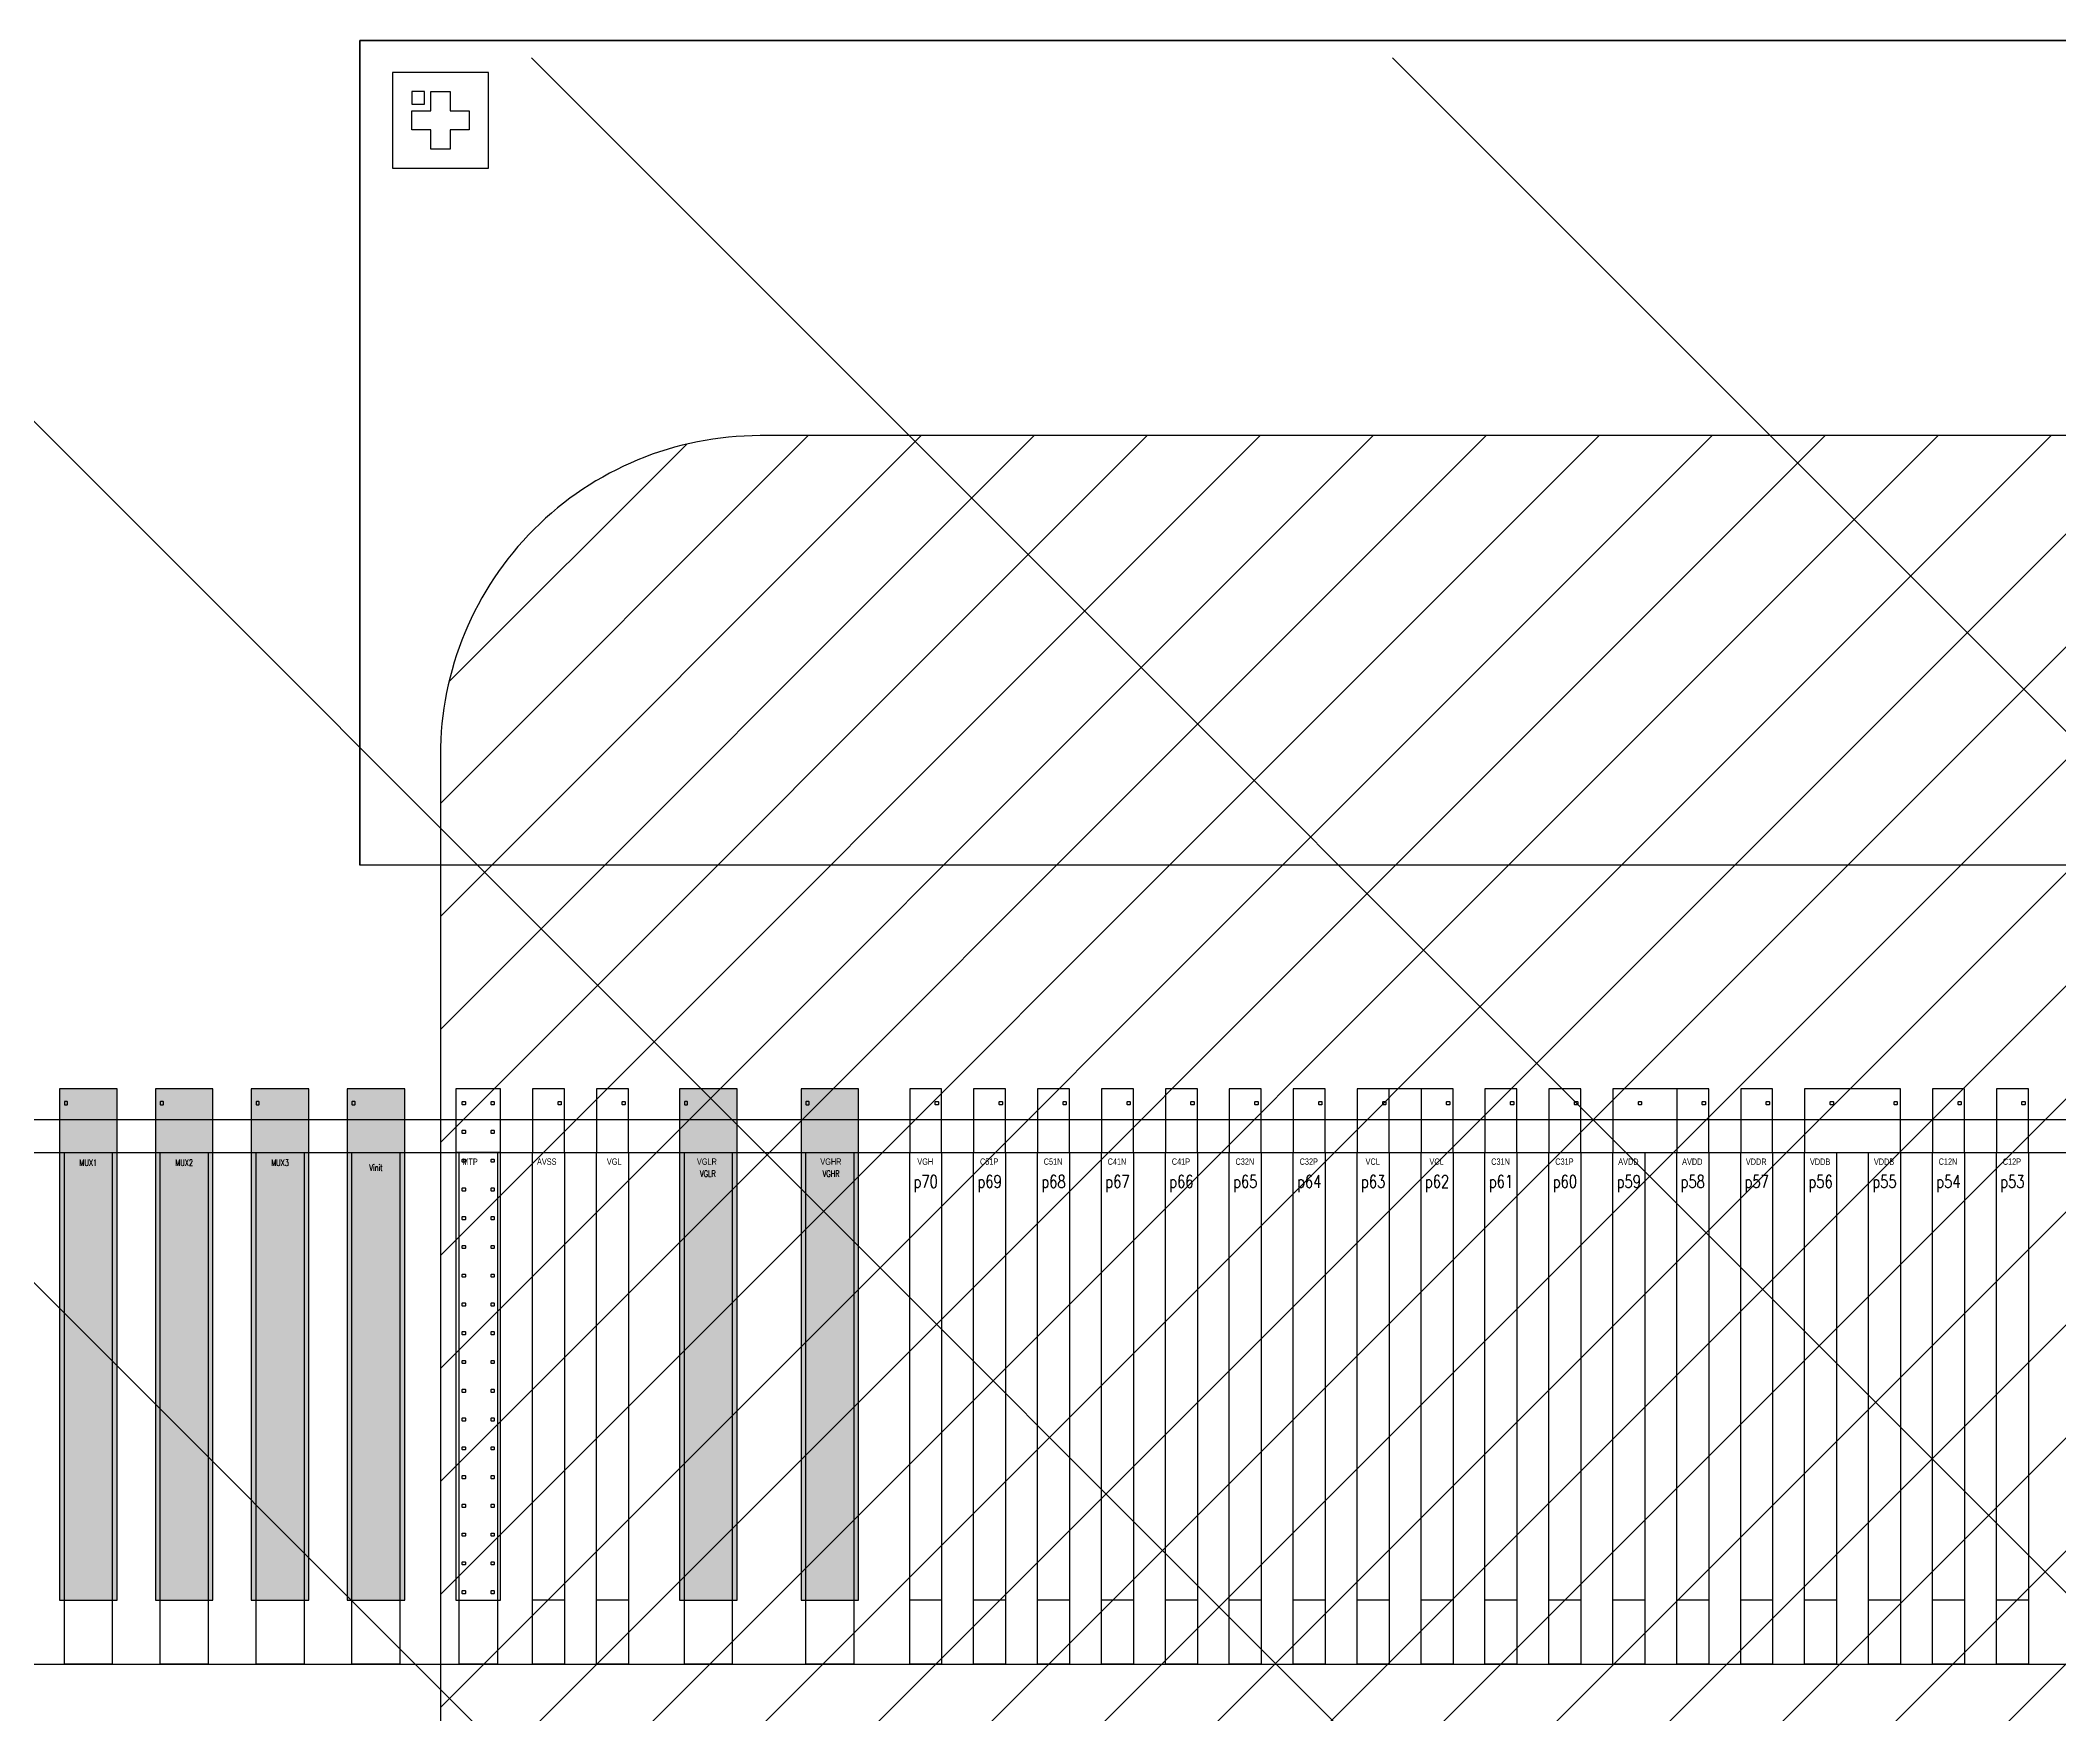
# Model space of a CAD drawing. Header units: millimetres. Extents: x 37 to 234, y -216 to -66.
# Drawn here: x 55.946 to 59.105, y -133.579 to -130.96 of the extents above; entities that cross this region are included whole.
import ezdxf

# ---------------------------------------------------------------- set-up
doc = ezdxf.new("R2010")
doc.units = ezdxf.units.MM
doc.layers.add('dim', color=1, linetype='Continuous', lineweight=9)
for name, color, linetype in [('FPC', 33, 'Continuous'), ('FRAME', 7, 'Continuous'), ('Gate1.drawing', 3, 'Continuous'), ('ILD.drawing', 4, 'Continuous'), ('Laber.drawing', 250, 'Continuous'), ('outline.drawing', 5, 'Continuous'), ('SD.drawing', 5, 'Continuous'), ('TPFPC', 2, 'Continuous')]:
    doc.layers.add(name, color=color, linetype=linetype)
doc.styles.add('W0$254', font='simplex', dxfattribs={"width": 0.75})
doc.styles.add('ZIF', font='romans.shx', dxfattribs={"width": 0.8, "bigfont": 'gbcbig.shx'})
doc.dimstyles.new('ZIF', dxfattribs={"dimtxt": 1, "dimasz": 0.3, "dimexe": 0.05, "dimexo": 0.05, "dimgap": 0.1, "dimtad": 0, "dimrnd": 0.0005, "dimzin": 9, "dimdsep": 46, "dimtxsty": 'ZIF', "dimcen": 0.5, "dimadec": 0, "dimazin": 0, "dimtfac": 1, "dimtmove": 0, "dimatfit": 0, "dimfxl": 0, "dimtolj": 1, "dimtzin": 1, "dimarcsym": 0})
pattern_1 = [(315, (-378.1987, 4999.7002), (0.67351921, 0.67351921), [])]

# ---------------------------------------------------------------- blocks, each defined once
blk = doc.blocks.new('*D352')
at = {"layer": 'Defpoints', "color": 0}
for p in [(44.9868, -133.5003), (54.1964, -133.5003), (59.1042, -157.3003)]:
    blk.add_point(p, dxfattribs=at)
at = {"layer": 'dim', "color": 0, "lineweight": -2}
for p, q in [((54.1464, -133.5003), (44.9368, -133.5003)), ((44.9868, -133.8003), (44.9868, -143.1669)), ((44.9868, -157.0003), (44.9868, -147.6336)), ((59.0542, -157.3003), (44.9368, -157.3003))]:
    blk.add_line(p, q, dxfattribs=at)
at = {"layer": 'dim', "color": 0}
for points in [[(44.9368, -133.8003), (45.0368, -133.8003), (44.9868, -133.5003)], [(44.9368, -157.0003), (45.0368, -157.0003), (44.9868, -157.3003)]]:
    blk.add_solid(points, dxfattribs=at)
at = {"layer": 'dim', "color": 0, "insert": (44.9868, -145.4003), "char_height": 0.8, "attachment_point": 5, "rotation": 90, "style": 'ZIF'}
blk.add_mtext('\\A1;23.8%%P0.5', dxfattribs=at)
blk = doc.blocks.new('ild_5')
at = {"layer": 'ILD.drawing'}
blk.add_lwpolyline([(2, -2.5), (2.5, -2), (2.5, 2), (2, 2.5), (-2, 2.5), (-2.5, 2), (-2.5, -2), (-2, -2.5), (2, -2.5)], close=True, dxfattribs=at)
blk = doc.blocks.new('pin_FPC')
at = {"layer": 'Gate1.drawing'}
blk.add_lwpolyline([(0, 0), (50, 0), (50, 700), (0, 700), (0, 0)], close=True, dxfattribs=at)
at = {"layer": 'SD.drawing'}
blk.add_lwpolyline([(0, 0), (50, 0), (50, 700), (0, 700), (0, 0)], close=True, dxfattribs=at)
at = {"row_count": 18, "column_count": 2, "row_spacing": -45, "column_spacing": 35}
blk.add_blockref('ild_5', (7.5, 777.5), dxfattribs=at)
blk = doc.blocks.new('pin_ET')
at = {"linetype": 'Continuous'}
blk.add_hatch(color=3, dxfattribs=at).paths.add_polyline_path([(0, 0), (90, 0), (90, 800), (0, 800)])
at = {"layer": 'Gate1.drawing'}
blk.add_lwpolyline([(0, 0), (90, 0), (90, 800), (0, 800), (0, 0)], close=True, dxfattribs=at)
at = {"layer": 'SD.drawing'}
blk.add_lwpolyline([(0, 0), (90, 0), (90, 800), (0, 800), (0, 0)], close=True, dxfattribs=at)
at = {"row_count": 18, "column_count": 3, "row_spacing": -45, "column_spacing": 35}
blk.add_blockref('ild_5', (10, 777.5), dxfattribs=at)
blk = doc.blocks.new('*U334')
at = {"color": 30}
blk.add_lwpolyline([(-0.025, 0.4), (0.025, 0.4), (0.025, -0.4), (-0.025, -0.4)], close=True, dxfattribs=at)
blk = doc.blocks.new('*U335')
at = {"color": 0, "linetype": 'ByBlock', "lineweight": -2}
for p in [(0, 0), (0.1, 0), (0.2, 0), (0.3, 0), (0.4, 0), (0.5, 0), (0.6, 0), (0.7, 0), (0.8, 0), (0.9, 0), (1, 0), (1.1, 0), (1.2, 0), (1.3, 0), (1.4, 0), (1.5, 0), (1.6, 0), (1.7, 0)]:
    blk.add_blockref('*U334', p, dxfattribs=at)
blk = doc.blocks.new('*U340')
at = {"color": 4}
blk.add_lwpolyline([(-0.0375, 0.4), (0.0375, 0.4), (0.0375, -0.4), (-0.0375, -0.4)], close=True, dxfattribs=at)
blk = doc.blocks.new('*U341')
at = {"color": 0, "linetype": 'ByBlock', "lineweight": -2}
for p in [(0, 0), (0.15, 0), (0.3, 0), (0.45, 0), (0.6, 0), (0.75, 0), (0.9, 0), (1.05, 0), (1.2, 0)]:
    blk.add_blockref('*U340', p, dxfattribs=at)
blk = doc.blocks.new('fht7ui')
at = {"color": 1}
blk.add_line((109.5808, -373.407), (122.3808, -373.407), dxfattribs=at)
for points in [[(111.9858, -373.407), (112.0458, -373.407), (112.0458, -374.207), (111.9858, -374.207)], [(112.1008, -373.407), (112.1508, -373.407), (112.1508, -374.207), (112.1008, -374.207)], [(112.2008, -373.407), (112.2508, -373.407), (112.2508, -374.207), (112.2008, -374.207)], [(112.3383, -373.407), (112.4133, -373.407), (112.4133, -374.207), (112.3383, -374.207)], [(112.5283, -373.407), (112.6033, -373.407), (112.6033, -374.207), (112.5283, -374.207)]]:
    blk.add_lwpolyline(points, close=True, dxfattribs=at)
at = {"layer": 'FPC', "color": 1}
blk.add_line((109.5808, -374.207), (122.3808, -374.207), dxfattribs=at)
at = {"layer": 'Gate1.drawing', "color": 1}
for points in [[(111.8108, -373.407), (111.9008, -373.407), (111.9008, -373.307), (111.8108, -373.307), (111.8108, -373.407)], [(111.9808, -373.407), (112.0508, -373.407), (112.0508, -373.307), (111.9808, -373.307), (111.9808, -373.407)], [(112.1008, -373.407), (112.1508, -373.407), (112.1508, -373.307), (112.1008, -373.307), (112.1008, -373.407)], [(112.2008, -373.407), (112.2508, -373.407), (112.2508, -373.307), (112.2008, -373.307), (112.2008, -373.407)], [(112.3308, -373.407), (112.4208, -373.407), (112.4208, -373.307), (112.3308, -373.307), (112.3308, -373.407)], [(112.5208, -373.407), (112.6108, -373.407), (112.6108, -373.307), (112.5208, -373.307), (112.5208, -373.407)], [(112.6908, -373.407), (112.7408, -373.407), (112.7408, -373.307), (112.6908, -373.307), (112.6908, -373.407)], [(112.7908, -373.407), (112.8408, -373.407), (112.8408, -373.307), (112.7908, -373.307), (112.7908, -373.407)], [(112.8908, -373.407), (112.9408, -373.407), (112.9408, -373.307), (112.8908, -373.307), (112.8908, -373.407)], [(112.9908, -373.407), (113.0408, -373.407), (113.0408, -373.307), (112.9908, -373.307), (112.9908, -373.407)], [(113.0908, -373.407), (113.1408, -373.407), (113.1408, -373.307), (113.0908, -373.307), (113.0908, -373.407)], [(113.1908, -373.407), (113.2408, -373.407), (113.2408, -373.307), (113.1908, -373.307), (113.1908, -373.407)], [(113.2908, -373.407), (113.3408, -373.407), (113.3408, -373.307), (113.2908, -373.307), (113.2908, -373.407)], [(113.3908, -373.407), (113.4408, -373.407), (113.4408, -373.307), (113.3908, -373.307), (113.3908, -373.407)], [(113.3908, -373.407), (113.5408, -373.407), (113.5408, -373.307), (113.3908, -373.307), (113.3908, -373.407)], [(113.4908, -373.407), (113.5408, -373.407), (113.5408, -373.307), (113.4908, -373.307), (113.4908, -373.407)], [(113.4908, -373.407), (113.5408, -373.407), (113.5408, -373.307), (113.4908, -373.307), (113.4908, -373.407)], [(113.5908, -373.407), (113.6408, -373.407), (113.6408, -373.307), (113.5908, -373.307), (113.5908, -373.407)], [(113.6908, -373.407), (113.7408, -373.407), (113.7408, -373.307), (113.6908, -373.307), (113.6908, -373.407)], [(113.7908, -373.407), (113.9408, -373.407), (113.9408, -373.307), (113.7908, -373.307), (113.7908, -373.407)], [(113.8908, -373.407), (113.9408, -373.407), (113.9408, -373.307), (113.8908, -373.307), (113.8908, -373.407)], [(113.9908, -373.407), (114.0408, -373.407), (114.0408, -373.307), (113.9908, -373.307), (113.9908, -373.407)], [(114.0908, -373.407), (114.2408, -373.407), (114.2408, -373.307), (114.0908, -373.307), (114.0908, -373.407)], [(114.2908, -373.407), (114.3408, -373.407), (114.3408, -373.307), (114.2908, -373.307), (114.2908, -373.407)], [(114.3908, -373.407), (114.4408, -373.407), (114.4408, -373.307), (114.3908, -373.307), (114.3908, -373.407)], [(111.9808, -374.107), (112.0508, -374.107), (112.0508, -373.407), (111.9808, -373.407), (111.9808, -374.107)]]:
    blk.add_lwpolyline(points, close=True, dxfattribs=at)
at = {"layer": 'outline.drawing', "color": 1}
for p, q in [((120.1308, -371.667), (111.8308, -371.667)), ((111.8308, -371.667), (111.8308, -372.957)), ((111.8308, -372.957), (120.1308, -372.957)), ((111.8308, -372.957), (111.8308, -372.957))]:
    blk.add_line(p, q, dxfattribs=at)
at = {"layer": 'SD.drawing', "color": 1}
for points in [[(111.8108, -373.407), (111.9008, -373.407), (111.9008, -373.307), (111.8108, -373.307), (111.8108, -373.407)], [(111.9808, -373.407), (112.0508, -373.407), (112.0508, -373.307), (111.9808, -373.307), (111.9808, -373.407)], [(112.1008, -373.407), (112.1508, -373.407), (112.1508, -373.307), (112.1008, -373.307), (112.1008, -373.407)], [(112.2008, -373.407), (112.2508, -373.407), (112.2508, -373.307), (112.2008, -373.307), (112.2008, -373.407)], [(112.3308, -373.407), (112.4208, -373.407), (112.4208, -373.307), (112.3308, -373.307), (112.3308, -373.407)], [(112.5208, -373.407), (112.6108, -373.407), (112.6108, -373.307), (112.5208, -373.307), (112.5208, -373.407)], [(112.6908, -373.407), (112.7408, -373.407), (112.7408, -373.307), (112.6908, -373.307), (112.6908, -373.407)], [(112.7908, -373.407), (112.8408, -373.407), (112.8408, -373.307), (112.7908, -373.307), (112.7908, -373.407)], [(112.8908, -373.407), (112.9408, -373.407), (112.9408, -373.307), (112.8908, -373.307), (112.8908, -373.407)], [(112.9908, -373.407), (113.0408, -373.407), (113.0408, -373.307), (112.9908, -373.307), (112.9908, -373.407)], [(113.0908, -373.407), (113.1408, -373.407), (113.1408, -373.307), (113.0908, -373.307), (113.0908, -373.407)], [(113.1908, -373.407), (113.2408, -373.407), (113.2408, -373.307), (113.1908, -373.307), (113.1908, -373.407)], [(113.2908, -373.407), (113.3408, -373.407), (113.3408, -373.307), (113.2908, -373.307), (113.2908, -373.407)], [(113.3908, -373.407), (113.5408, -373.407), (113.5408, -373.307), (113.3908, -373.307), (113.3908, -373.407)], [(113.5908, -373.407), (113.6408, -373.407), (113.6408, -373.307), (113.5908, -373.307), (113.5908, -373.407)], [(113.6908, -373.407), (113.7408, -373.407), (113.7408, -373.307), (113.6908, -373.307), (113.6908, -373.407)], [(113.7908, -373.407), (113.9408, -373.407), (113.9408, -373.307), (113.7908, -373.307), (113.7908, -373.407)], [(113.9908, -373.407), (114.0408, -373.407), (114.0408, -373.307), (113.9908, -373.307), (113.9908, -373.407)], [(114.0908, -373.407), (114.2408, -373.407), (114.2408, -373.307), (114.0908, -373.307), (114.0908, -373.407)], [(114.2908, -373.407), (114.3408, -373.407), (114.3408, -373.307), (114.2908, -373.307), (114.2908, -373.407)], [(114.3908, -373.407), (114.4408, -373.407), (114.4408, -373.307), (114.3908, -373.307), (114.3908, -373.407)], [(111.9808, -374.107), (112.0508, -374.107), (112.0508, -373.407), (111.9808, -373.407), (111.9808, -374.107)]]:
    blk.add_lwpolyline(points, close=True, dxfattribs=at)
at = {"color": 1, "yscale": 0.0009999999999763531, "zscale": 0.001}
for name, p, xscale in [('pin_ET', (111.3608, -374.107), 0.0009999999999763531), ('pin_ET', (111.5108, -374.107), 0.0009999999999763531), ('pin_ET', (111.6608, -374.107), 0.0009999999999763531), ('pin_ET', (111.8108, -374.107), 0.0009999999999763531), ('pin_ET', (112.3308, -374.107), 0.0009999999999763531), ('pin_ET', (112.5208, -374.107), 0.0009999999999763531), ('pin_FPC', (112.1508, -374.107), -0.0009999999999763531), ('pin_FPC', (112.2508, -374.107), -0.0009999999999763531), ('pin_FPC', (112.7408, -374.107), -0.0009999999999763531), ('pin_FPC', (112.8408, -374.107), -0.0009999999999763531), ('pin_FPC', (112.9408, -374.107), -0.0009999999999763531), ('pin_FPC', (113.0408, -374.107), -0.0009999999999763531), ('pin_FPC', (113.1408, -374.107), -0.0009999999999763531), ('pin_FPC', (113.2408, -374.107), -0.0009999999999763531), ('pin_FPC', (113.3408, -374.107), -0.0009999999999763531), ('pin_FPC', (113.4408, -374.107), -0.0009999999999763531), ('pin_FPC', (113.5408, -374.107), -0.0009999999999763531), ('pin_FPC', (113.6408, -374.107), -0.0009999999999763531), ('pin_FPC', (113.7408, -374.107), -0.0009999999999763531), ('pin_FPC', (113.8408, -374.107), -0.0009999999999763531), ('pin_FPC', (113.9408, -374.107), -0.0009999999999763531), ('pin_FPC', (114.0408, -374.107), -0.0009999999999763531), ('pin_FPC', (114.1408, -374.107), -0.0009999999999763531), ('pin_FPC', (114.2408, -374.107), -0.0009999999999763531), ('pin_FPC', (114.3408, -374.107), -0.0009999999999763531), ('pin_FPC', (114.4408, -374.107), -0.0009999999999763531)]:
    blk.add_blockref(name, p, dxfattribs=dict(at, xscale=xscale))
at = {"color": 1, "xscale": -0.0009999999999763531, "yscale": 0.0009999999999763531, "zscale": 0.001, "row_count": 18, "column_count": 2, "row_spacing": -0.045, "column_spacing": -0.045}
blk.add_blockref('ild_5', (112.0383, -373.3295), dxfattribs=at)
at = {"color": 1}
for name, p in [('*U341', (110.6558, -373.807)), ('*U335', (112.7158, -373.807))]:
    blk.add_blockref(name, p, dxfattribs=at)
at = {"layer": 'Laber.drawing', "color": 1, "attachment_point": 5, "style": 'W0$254'}
for s, insert, char_height, width in [('MUX1', (111.4058, -373.4228), 0.01, 0.040955), ('MUX2', (111.5558, -373.4228), 0.01, 0.040955), ('MUX3', (111.7058, -373.4228), 0.01, 0.040955), ('Vinit', (111.8558, -373.4304), 0.01, 0.030955), ('{\\feuroStyle|b0|i0|c0|p49;MTP}', (112.003, -373.4211), 0.01, 0.026525), ('{\\feuroStyle|b0|i0|c0|p49;AVSS}', (112.123, -373.4211), 0.01, 0.03305), ('{\\feuroStyle|b0|i0|c0|p49;VGL}', (112.2285, -373.4211), 0.01, 0.024355), ('{\\feuroStyle|b0|i0|c0|p49;VGLR}', (112.3735, -373.4211), 0.01, 0.033485), ('VGLR', (112.3751, -373.44), 0.01, 0.03667), ('{\\feuroStyle|b0|i0|c0|p49;VGHR}', (112.5675, -373.4211), 0.01, 0.035655), ('VGHR', (112.5678, -373.44), 0.01, 0.039055), ('p70', (112.7158, -373.4555), 0.02, 0.056195), ('{\\feuroStyle|b0|i0|c0|p49;VGH}', (112.7151, -373.4211), 0.01, 0.026525), ('p69', (112.8158, -373.4555), 0.02, 0.056195), ('{\\feuroStyle|b0|i0|c0|p49;C51P}', (112.8151, -373.4211), 0.01, 0.035655), ('p68', (112.9158, -373.4555), 0.02, 0.056195), ('{\\feuroStyle|b0|i0|c0|p49;C51N}', (112.9151, -373.4211), 0.01, 0.03609), ('p67', (113.0158, -373.4555), 0.02, 0.056195), ('{\\feuroStyle|b0|i0|c0|p49;C41N}', (113.0151, -373.4211), 0.01, 0.03609), ('p66', (113.1158, -373.4555), 0.02, 0.056195), ('{\\feuroStyle|b0|i0|c0|p49;C41P}', (113.1151, -373.4211), 0.01, 0.035655), ('p65', (113.2158, -373.4555), 0.02, 0.056195), ('{\\feuroStyle|b0|i0|c0|p49;C32N}', (113.2151, -373.4211), 0.01, 0.03609), ('p64', (113.3158, -373.4555), 0.02, 0.056195), ('{\\feuroStyle|b0|i0|c0|p49;C32P}', (113.3151, -373.4211), 0.01, 0.035655), ('p63', (113.4158, -373.4555), 0.02, 0.056195), ('{\\feuroStyle|b0|i0|c0|p49;VCL}', (113.4151, -373.4211), 0.01, 0.024355), ('p62', (113.5158, -373.4555), 0.02, 0.056195), ('{\\feuroStyle|b0|i0|c0|p49;VCL}', (113.5151, -373.4211), 0.01, 0.024355), ('p61', (113.6158, -373.4555), 0.02, 0.056195), ('{\\feuroStyle|b0|i0|c0|p49;C31N}', (113.6151, -373.4211), 0.01, 0.03609), ('p60', (113.7158, -373.4555), 0.02, 0.056195), ('{\\feuroStyle|b0|i0|c0|p49;C31P}', (113.7151, -373.4211), 0.01, 0.035655), ('p59', (113.8158, -373.4555), 0.02, 0.056195), ('{\\feuroStyle|b0|i0|c0|p49;AVDD}', (113.8151, -373.4211), 0.01, 0.03392), ('p58', (113.9158, -373.4555), 0.02, 0.056195), ('{\\feuroStyle|b0|i0|c0|p49;AVDD}', (113.9151, -373.4211), 0.01, 0.03392), ('p57', (114.0158, -373.4555), 0.02, 0.056195), ('{\\feuroStyle|b0|i0|c0|p49;VDDR}', (114.0151, -373.4211), 0.01, 0.03522), ('p56', (114.1158, -373.4555), 0.02, 0.056195), ('{\\feuroStyle|b0|i0|c0|p49;VDDB}', (114.1151, -373.4211), 0.01, 0.03522), ('p55', (114.2158, -373.4555), 0.02, 0.056195), ('{\\feuroStyle|b0|i0|c0|p49;VDDB}', (114.2151, -373.4211), 0.01, 0.03522), ('p54', (114.3158, -373.4555), 0.02, 0.056195), ('{\\feuroStyle|b0|i0|c0|p49;C12N}', (114.3151, -373.4211), 0.01, 0.03609), ('p53', (114.4158, -373.4555), 0.02, 0.056195), ('{\\feuroStyle|b0|i0|c0|p49;C12P}', (114.4151, -373.4211), 0.01, 0.035655)]:
    blk.add_mtext(s, dxfattribs=dict(at, insert=insert, char_height=char_height, width=width))

msp = doc.modelspace()

# ---------------------------------------------------------------- hatches: boundary and pattern name
h = msp.add_hatch()
h.set_pattern_fill('ANSI31', color=3, scale=0.3, angle=-90, style=0)
h.set_pattern_definition(pattern_1)
h.paths.add_polyline_path([(62.15611, -137.10964), (62.15611, -130.98781), (54.29637, -130.98781), (54.29637, -137.10964)])
h = msp.add_hatch()
h.set_pattern_fill('ANSI31', color=3, scale=0.3, angle=-90, style=0)
h.set_pattern_definition(pattern_1)
h.paths.add_polyline_path([(62.15611, -137.10964), (62.15611, -130.98781), (54.29637, -130.98781), (54.29637, -137.10964)])
at = {"layer": 'TPFPC'}
h = msp.add_hatch(dxfattribs=at)
h.set_pattern_fill('ANSI31', color=4, style=0)
h.set_pattern_definition([(45, (-3502.23113, -798.89044), (-0.0883883476, 0.0883883476), [])])
edge = h.paths.add_edge_path()
edge.add_line((62.74386, -131.57853), (57.07219, -131.57853))
edge.add_arc((57.07219, -132.07853), 0.5, 90, 180)
edge.add_line((56.57219, -132.07853), (56.57219, -134.57853))
edge.add_arc((57.07219, -134.57853), 0.5, 180, 270)
edge.add_line((57.07219, -135.07853), (62.74386, -135.07853))
edge.add_arc((62.74386, -134.57853), 0.5, 270, 360)
edge.add_line((63.24386, -134.57853), (63.24386, -132.07853))
edge.add_arc((62.74386, -132.07853), 0.5, 0, 90)

# ---------------------------------------------------------------- linework, layer by layer
for points in [[(56.64737, -131.16027), (56.64737, -131.01027), (56.49737, -131.01027), (56.49737, -131.16027)], [(56.54737, -131.06027), (56.54737, -131.04027), (56.52737, -131.04027), (56.52737, -131.06027)], [(56.61737, -131.10027), (56.58737, -131.10027), (56.58737, -131.13027), (56.55737, -131.13027), (56.55737, -131.10027), (56.52737, -131.10027), (56.52737, -131.07027), (56.55737, -131.07027), (56.55737, -131.04027), (56.58737, -131.04027), (56.58737, -131.07027), (56.61737, -131.07027)]]:
    msp.add_lwpolyline(points, close=True)
at = {"layer": 'FPC'}
msp.add_line((66.89619, -132.64867), (54.29619, -132.64867), dxfattribs=at)
at = {"layer": 'FRAME'}
msp.add_lwpolyline([(56.44637, -130.96027), (64.74637, -130.96027), (64.74637, -132.25027), (56.44637, -132.25027)], close=True, dxfattribs=at)
at = {"layer": 'TPFPC', "color": 4}
msp.add_lwpolyline([(62.74386, -131.57853), (57.07219, -131.57853, 0.4142136), (56.57219, -132.07853), (56.57219, -134.57853, 0.4142136), (57.07219, -135.07853), (62.74386, -135.07853, 0.4142136), (63.24386, -134.57853), (63.24386, -132.07853, 0.4142136)], format="xyb", close=True, dxfattribs=at)

# ---------------------------------------------------------------- block references
msp.add_blockref('fht7ui', (-55.38446, 240.70677))

# ---------------------------------------------------------------- dimensions: what is measured, and where the dimension line sits
at = {"layer": 'dim'}
dim = msp.add_linear_dim(base=(44.98678, -133.50027), p1=(59.10419, -157.30027), p2=(54.19637, -133.50027), angle=90, text='<>%%P0.5', dimstyle='ZIF', override={"dimtxt": 0.8, "dimtp": 0.1, "dimtm": 0.1}, dxfattribs=at)
dim.commit()
dim.dimension.update_dxf_attribs({"geometry": '*D352', "text_midpoint": (44.98678, -145.40027)})

doc.saveas('drawing.dxf')
